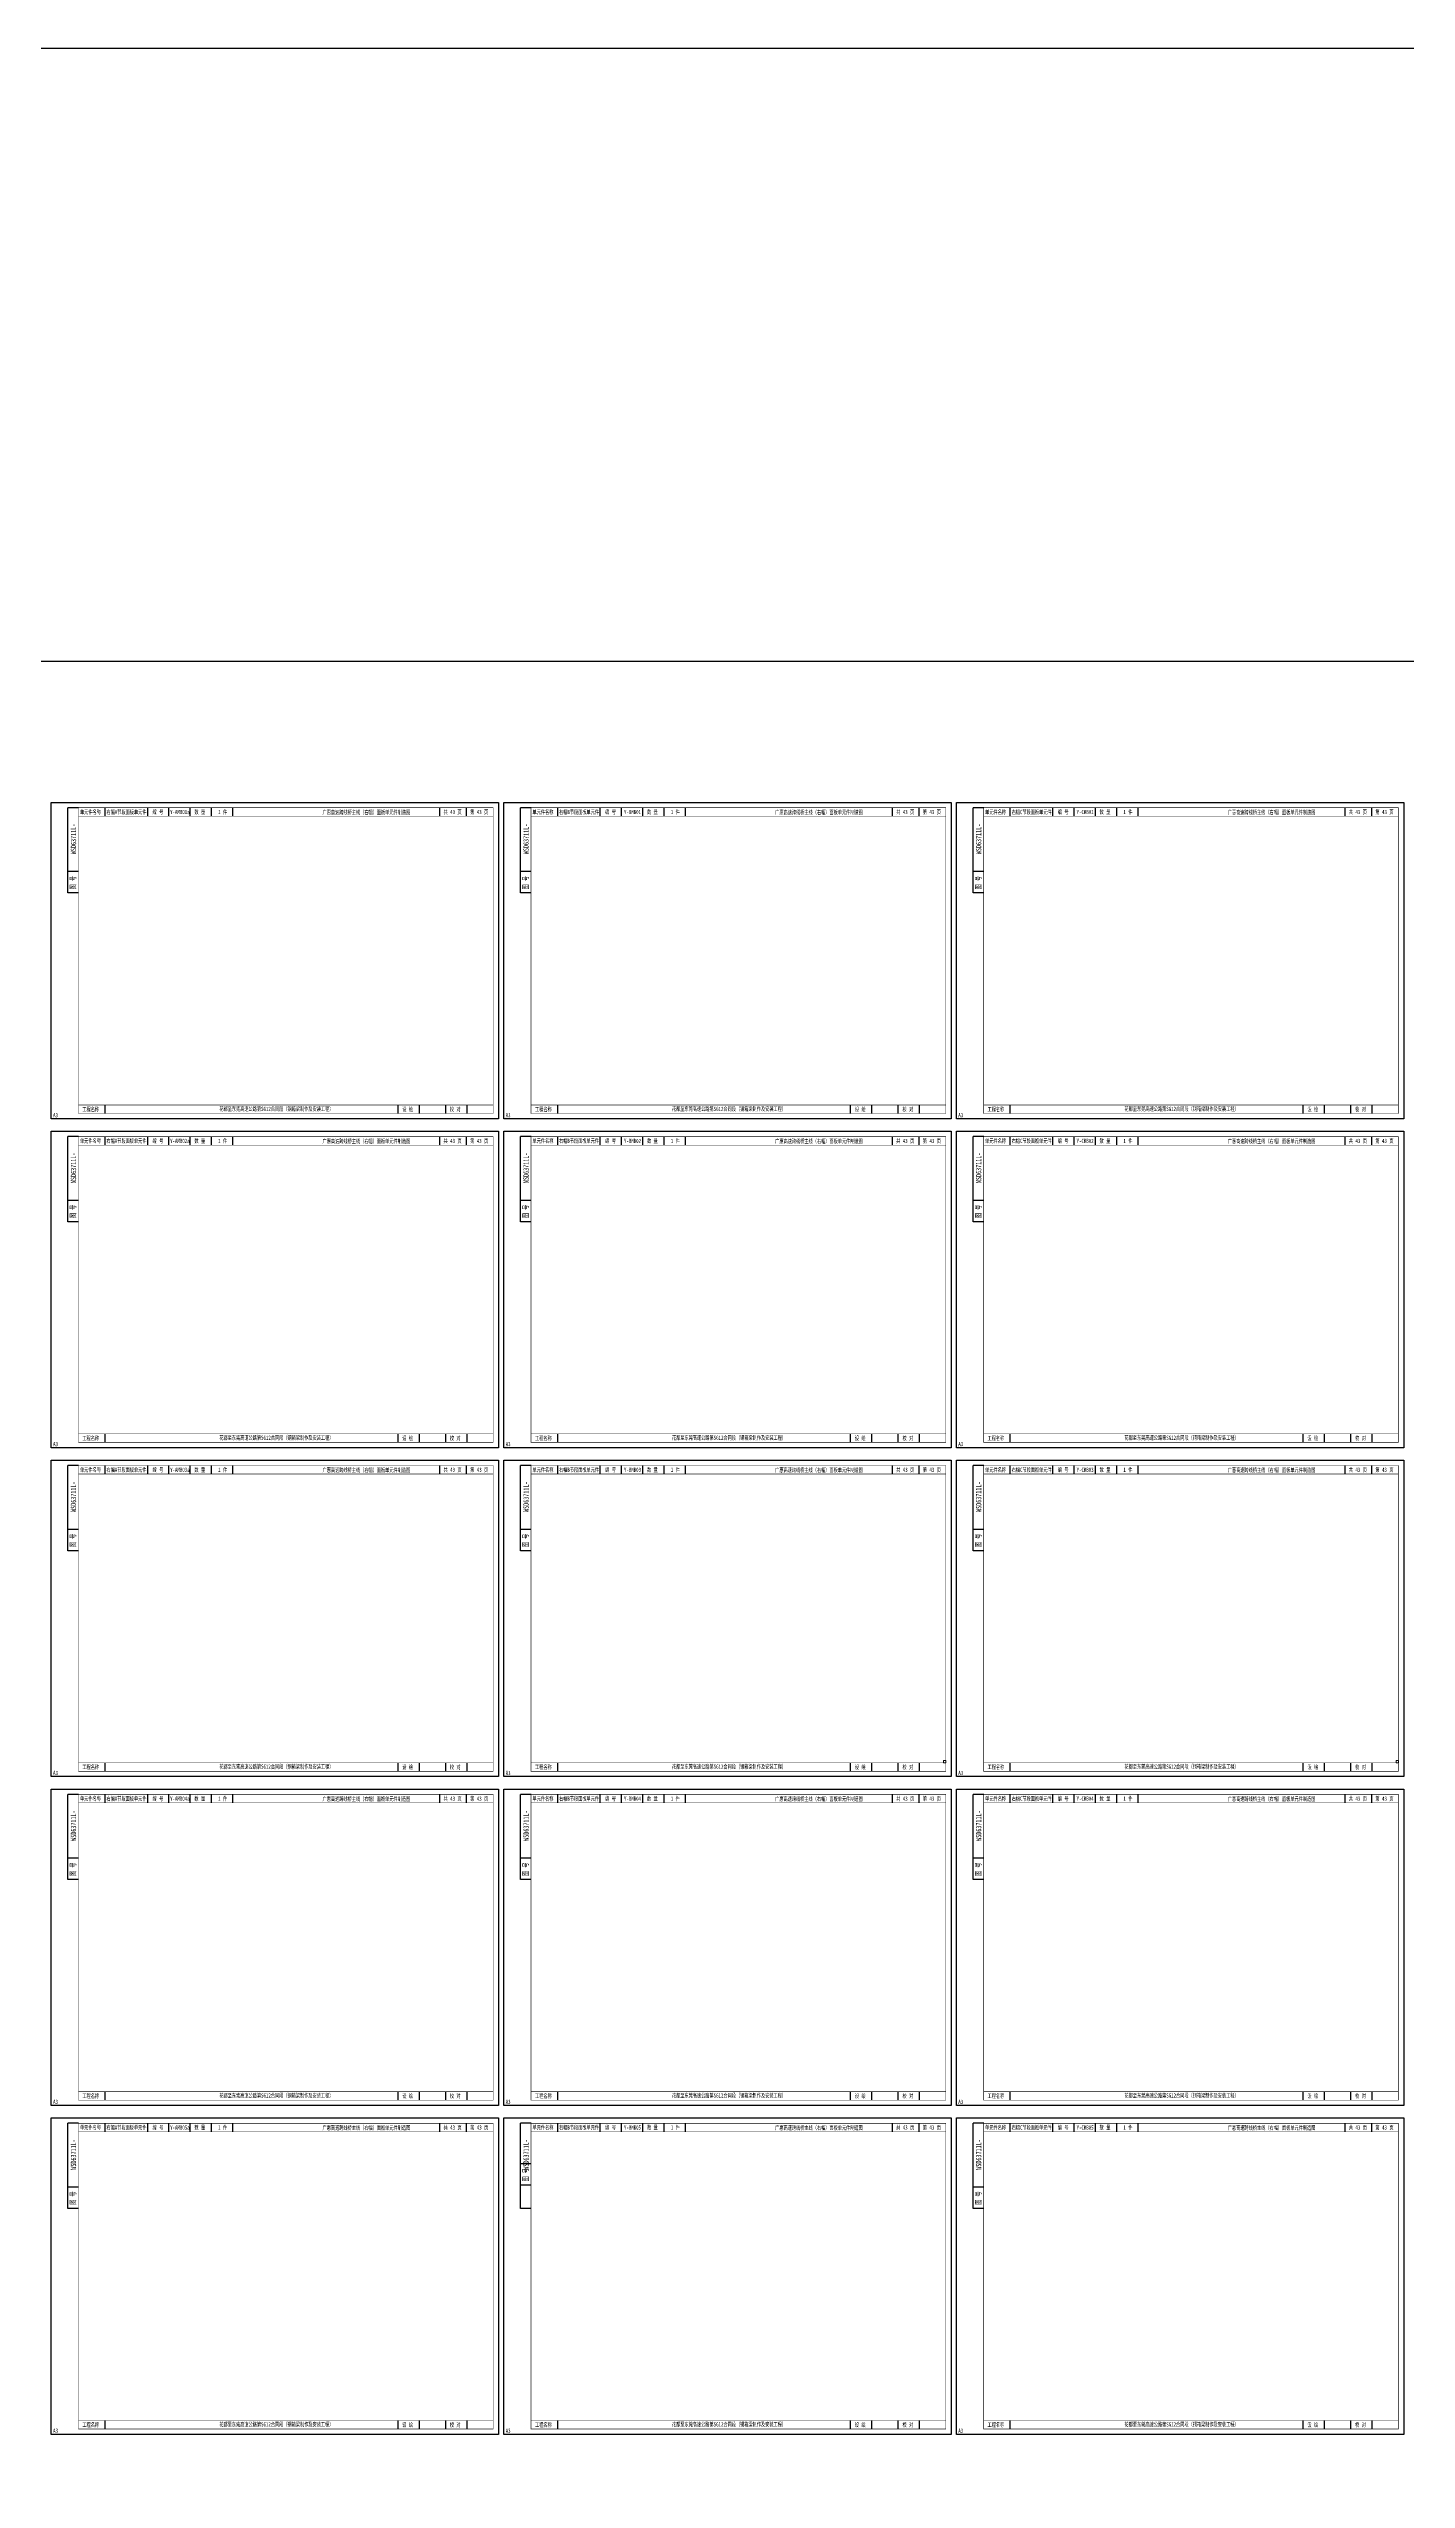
# Model space of a CAD drawing. Extents: x 1629247 to 2251351, y -601856 to -65897.
# Drawn here: x 1896115 to 1953490, y -202354 to -99691 of the extents above; entities that cross this region are included whole.
import ezdxf
from ezdxf.enums import TextEntityAlignment as Align

# ---------------------------------------------------------------- set-up
doc = ezdxf.new("R2010")
doc.units = 0
doc.header["$LTSCALE"] = 2
doc.header["$MEASUREMENT"] = 0
doc.layers.get('0').update_dxf_attribs({"linetype": 'CONTINUOUS'})
doc.layers.add('A3', color=7, linetype='CONTINUOUS')
doc.layers.add('标注层', color=3, linetype='CONTINUOUS', lineweight=13)
doc.styles.add('仿宋', font='仿宋_GB2312_1.ttf', dxfattribs={"width": 0.7})

msp = doc.modelspace()

# ---------------------------------------------------------------- linework, layer by layer
at = {"color": 7, "ltscale": 3}
for points in [[(2057050.8, -99691.1), (1629247.3, -99691.1), (1629247.3, -601856.5), (2057050.8, -601856.5)], [(1834047.6, -285588.8), (2057050.8, -285588.8), (2057050.8, -125579), (1834047.6, -125579)]]:
    msp.add_lwpolyline(points, close=True, dxfattribs=at)
at = {"layer": 'A3'}
for p, q in [((1896927.3, -135351.9), (1896927.3, -131751.9)), ((1897377.3, -131751.9), (1896927.3, -131751.9)), ((1898502.3, -132111.9), (1898502.3, -131751.9)), ((1900302.3, -132111.9), (1900302.3, -131751.9)), ((1901202.3, -132111.9), (1901202.3, -131751.9)), ((1902102.3, -132111.9), (1902102.3, -131751.9)), ((1903002.3, -132111.9), (1903002.3, -131751.9)), ((1903902.3, -132111.9), (1903902.3, -131751.9)), ((1912652.5, -132111.9), (1912652.5, -131751.9)), ((1913777.5, -132111.9), (1913777.5, -131751.9)), ((1916052.3, -135351.9), (1916052.3, -131751.9)), ((1916502.3, -131751.9), (1916052.3, -131751.9)), ((1917627.3, -132111.9), (1917627.3, -131751.9)), ((1919427.3, -132111.9), (1919427.3, -131751.9)), ((1920327.3, -132111.9), (1920327.3, -131751.9)), ((1921227.3, -132111.9), (1921227.3, -131751.9)), ((1922127.3, -132111.9), (1922127.3, -131751.9)), ((1923027.3, -132111.9), (1923027.3, -131751.9)), ((1931777.5, -132111.9), (1931777.5, -131751.9)), ((1932902.5, -132111.9), (1932902.5, -131751.9)), ((1935177.3, -135351.9), (1935177.3, -131751.9)), ((1935627.3, -131751.9), (1935177.3, -131751.9)), ((1936752.3, -132111.9), (1936752.3, -131751.9)), ((1938552.3, -132111.9), (1938552.3, -131751.9)), ((1939452.3, -132111.9), (1939452.3, -131751.9)), ((1940352.3, -132111.9), (1940352.3, -131751.9)), ((1941252.3, -132111.9), (1941252.3, -131751.9)), ((1942152.3, -132111.9), (1942152.3, -131751.9)), ((1950902.5, -132111.9), (1950902.5, -131751.9)), ((1952027.5, -132111.9), (1952027.5, -131751.9)), ((1897377.3, -134451.9), (1896927.3, -134451.9)), ((1916502.3, -134451.9), (1916052.3, -134451.9)), ((1935627.3, -134451.9), (1935177.3, -134451.9)), ((1897377.3, -135351.9), (1896927.3, -135351.9)), ((1916502.3, -135351.9), (1916052.3, -135351.9)), ((1935627.3, -135351.9), (1935177.3, -135351.9)), ((1898502.3, -144666.9), (1898502.3, -144306.9)), ((1910881.8, -144666.9), (1910881.8, -144306.9)), ((1911781.8, -144666.9), (1911781.8, -144306.9)), ((1912896, -144666.9), (1912896, -144306.9)), ((1913796, -144666.9), (1913796, -144306.9)), ((1917627.3, -144666.9), (1917627.3, -144306.9)), ((1930006.8, -144666.9), (1930006.8, -144306.9)), ((1930906.8, -144666.9), (1930906.8, -144306.9)), ((1932021, -144666.9), (1932021, -144306.9)), ((1932921, -144666.9), (1932921, -144306.9)), ((1936752.3, -144666.9), (1936752.3, -144306.9)), ((1949131.8, -144666.9), (1949131.8, -144306.9)), ((1950031.8, -144666.9), (1950031.8, -144306.9)), ((1951146, -144666.9), (1951146, -144306.9)), ((1952046, -144666.9), (1952046, -144306.9)), ((1896927.3, -149241.9), (1896927.3, -145641.9)), ((1897377.3, -145641.9), (1896927.3, -145641.9)), ((1898502.3, -146001.9), (1898502.3, -145641.9)), ((1900302.3, -146001.9), (1900302.3, -145641.9)), ((1901202.3, -146001.9), (1901202.3, -145641.9)), ((1902102.3, -146001.9), (1902102.3, -145641.9)), ((1903002.3, -146001.9), (1903002.3, -145641.9)), ((1903902.3, -146001.9), (1903902.3, -145641.9)), ((1912652.5, -146001.9), (1912652.5, -145641.9)), ((1913777.5, -146001.9), (1913777.5, -145641.9)), ((1916052.3, -149241.9), (1916052.3, -145641.9)), ((1916502.3, -145641.9), (1916052.3, -145641.9)), ((1917627.3, -146001.9), (1917627.3, -145641.9)), ((1919427.3, -146001.9), (1919427.3, -145641.9)), ((1920327.3, -146001.9), (1920327.3, -145641.9)), ((1921227.3, -146001.9), (1921227.3, -145641.9)), ((1922127.3, -146001.9), (1922127.3, -145641.9)), ((1923027.3, -146001.9), (1923027.3, -145641.9)), ((1931777.5, -146001.9), (1931777.5, -145641.9)), ((1932902.5, -146001.9), (1932902.5, -145641.9)), ((1935177.3, -149241.9), (1935177.3, -145641.9)), ((1935627.3, -145641.9), (1935177.3, -145641.9)), ((1936752.3, -146001.9), (1936752.3, -145641.9)), ((1938552.3, -146001.9), (1938552.3, -145641.9)), ((1939452.3, -146001.9), (1939452.3, -145641.9)), ((1940352.3, -146001.9), (1940352.3, -145641.9)), ((1941252.3, -146001.9), (1941252.3, -145641.9)), ((1942152.3, -146001.9), (1942152.3, -145641.9)), ((1950902.5, -146001.9), (1950902.5, -145641.9)), ((1952027.5, -146001.9), (1952027.5, -145641.9)), ((1897377.3, -148341.9), (1896927.3, -148341.9)), ((1916502.3, -148341.9), (1916052.3, -148341.9)), ((1935627.3, -148341.9), (1935177.3, -148341.9)), ((1897377.3, -149241.9), (1896927.3, -149241.9)), ((1916502.3, -149241.9), (1916052.3, -149241.9)), ((1935627.3, -149241.9), (1935177.3, -149241.9)), ((1898502.3, -158556.9), (1898502.3, -158196.9)), ((1910881.8, -158556.9), (1910881.8, -158196.9)), ((1911781.8, -158556.9), (1911781.8, -158196.9)), ((1912896, -158556.9), (1912896, -158196.9)), ((1913796, -158556.9), (1913796, -158196.9)), ((1917627.3, -158556.9), (1917627.3, -158196.9)), ((1930006.8, -158556.9), (1930006.8, -158196.9)), ((1930906.8, -158556.9), (1930906.8, -158196.9)), ((1932021, -158556.9), (1932021, -158196.9)), ((1932921, -158556.9), (1932921, -158196.9)), ((1936752.3, -158556.9), (1936752.3, -158196.9)), ((1949131.8, -158556.9), (1949131.8, -158196.9)), ((1950031.8, -158556.9), (1950031.8, -158196.9)), ((1951146, -158556.9), (1951146, -158196.9)), ((1952046, -158556.9), (1952046, -158196.9)), ((1896927.3, -163131.9), (1896927.3, -159531.9)), ((1897377.3, -159531.9), (1896927.3, -159531.9)), ((1898502.3, -159891.9), (1898502.3, -159531.9)), ((1900302.3, -159891.9), (1900302.3, -159531.9)), ((1901202.3, -159891.9), (1901202.3, -159531.9)), ((1902102.3, -159891.9), (1902102.3, -159531.9)), ((1903002.3, -159891.9), (1903002.3, -159531.9)), ((1903902.3, -159891.9), (1903902.3, -159531.9)), ((1912652.5, -159891.9), (1912652.5, -159531.9)), ((1913777.5, -159891.9), (1913777.5, -159531.9)), ((1916052.3, -163131.9), (1916052.3, -159531.9)), ((1916502.3, -159531.9), (1916052.3, -159531.9)), ((1917627.3, -159891.9), (1917627.3, -159531.9)), ((1919427.3, -159891.9), (1919427.3, -159531.9)), ((1920327.3, -159891.9), (1920327.3, -159531.9)), ((1921227.3, -159891.9), (1921227.3, -159531.9)), ((1922127.3, -159891.9), (1922127.3, -159531.9)), ((1923027.3, -159891.9), (1923027.3, -159531.9)), ((1931777.5, -159891.9), (1931777.5, -159531.9)), ((1932902.5, -159891.9), (1932902.5, -159531.9)), ((1935177.3, -163131.9), (1935177.3, -159531.9)), ((1935627.3, -159531.9), (1935177.3, -159531.9)), ((1936752.3, -159891.9), (1936752.3, -159531.9)), ((1938552.3, -159891.9), (1938552.3, -159531.9)), ((1939452.3, -159891.9), (1939452.3, -159531.9)), ((1940352.3, -159891.9), (1940352.3, -159531.9)), ((1941252.3, -159891.9), (1941252.3, -159531.9)), ((1942152.3, -159891.9), (1942152.3, -159531.9)), ((1950902.5, -159891.9), (1950902.5, -159531.9)), ((1952027.5, -159891.9), (1952027.5, -159531.9)), ((1897377.3, -162231.9), (1896927.3, -162231.9)), ((1897377.3, -163131.9), (1896927.3, -163131.9)), ((1916502.3, -162231.9), (1916052.3, -162231.9)), ((1916502.3, -163131.9), (1916052.3, -163131.9)), ((1935627.3, -162231.9), (1935177.3, -162231.9)), ((1935627.3, -163131.9), (1935177.3, -163131.9)), ((1898502.3, -172446.9), (1898502.3, -172086.9)), ((1910881.8, -172446.9), (1910881.8, -172086.9)), ((1911781.8, -172446.9), (1911781.8, -172086.9)), ((1912896, -172446.9), (1912896, -172086.9)), ((1913796, -172446.9), (1913796, -172086.9)), ((1917627.3, -172446.9), (1917627.3, -172086.9)), ((1930006.8, -172446.9), (1930006.8, -172086.9)), ((1930906.8, -172446.9), (1930906.8, -172086.9)), ((1932021, -172446.9), (1932021, -172086.9)), ((1932921, -172446.9), (1932921, -172086.9)), ((1936752.3, -172446.9), (1936752.3, -172086.9)), ((1949131.8, -172446.9), (1949131.8, -172086.9)), ((1950031.8, -172446.9), (1950031.8, -172086.9)), ((1951146, -172446.9), (1951146, -172086.9)), ((1952046, -172446.9), (1952046, -172086.9)), ((1896927.3, -177021.9), (1896927.3, -173421.9)), ((1897377.3, -173421.9), (1896927.3, -173421.9)), ((1898502.3, -173781.9), (1898502.3, -173421.9)), ((1900302.3, -173781.9), (1900302.3, -173421.9)), ((1901202.3, -173781.9), (1901202.3, -173421.9)), ((1902102.3, -173781.9), (1902102.3, -173421.9)), ((1903002.3, -173781.9), (1903002.3, -173421.9)), ((1903902.3, -173781.9), (1903902.3, -173421.9)), ((1912652.5, -173781.9), (1912652.5, -173421.9)), ((1913777.5, -173781.9), (1913777.5, -173421.9)), ((1916052.3, -177021.9), (1916052.3, -173421.9)), ((1916502.3, -173421.9), (1916052.3, -173421.9)), ((1917627.3, -173781.9), (1917627.3, -173421.9)), ((1919427.3, -173781.9), (1919427.3, -173421.9)), ((1920327.3, -173781.9), (1920327.3, -173421.9)), ((1921227.3, -173781.9), (1921227.3, -173421.9)), ((1922127.3, -173781.9), (1922127.3, -173421.9)), ((1923027.3, -173781.9), (1923027.3, -173421.9)), ((1931777.5, -173781.9), (1931777.5, -173421.9)), ((1932902.5, -173781.9), (1932902.5, -173421.9)), ((1935177.3, -177021.9), (1935177.3, -173421.9)), ((1935627.3, -173421.9), (1935177.3, -173421.9)), ((1936752.3, -173781.9), (1936752.3, -173421.9)), ((1938552.3, -173781.9), (1938552.3, -173421.9)), ((1939452.3, -173781.9), (1939452.3, -173421.9)), ((1940352.3, -173781.9), (1940352.3, -173421.9)), ((1941252.3, -173781.9), (1941252.3, -173421.9)), ((1942152.3, -173781.9), (1942152.3, -173421.9)), ((1950902.5, -173781.9), (1950902.5, -173421.9)), ((1952027.5, -173781.9), (1952027.5, -173421.9)), ((1897377.3, -176121.9), (1896927.3, -176121.9)), ((1916502.3, -176121.9), (1916052.3, -176121.9)), ((1935627.3, -176121.9), (1935177.3, -176121.9)), ((1897377.3, -177021.9), (1896927.3, -177021.9)), ((1916502.3, -177021.9), (1916052.3, -177021.9)), ((1935627.3, -177021.9), (1935177.3, -177021.9)), ((1898502.3, -186336.9), (1898502.3, -185976.9)), ((1910881.8, -186336.9), (1910881.8, -185976.9)), ((1911781.8, -186336.9), (1911781.8, -185976.9)), ((1912896, -186336.9), (1912896, -185976.9)), ((1913796, -186336.9), (1913796, -185976.9)), ((1917627.3, -186336.9), (1917627.3, -185976.9)), ((1930006.8, -186336.9), (1930006.8, -185976.9)), ((1930906.8, -186336.9), (1930906.8, -185976.9)), ((1932021, -186336.9), (1932021, -185976.9)), ((1932921, -186336.9), (1932921, -185976.9)), ((1936752.3, -186336.9), (1936752.3, -185976.9)), ((1949131.8, -186336.9), (1949131.8, -185976.9)), ((1950031.8, -186336.9), (1950031.8, -185976.9)), ((1951146, -186336.9), (1951146, -185976.9)), ((1952046, -186336.9), (1952046, -185976.9)), ((1896927.3, -190911.9), (1896927.3, -187311.9)), ((1897377.3, -187311.9), (1896927.3, -187311.9)), ((1898502.3, -187671.9), (1898502.3, -187311.9)), ((1900302.3, -187671.9), (1900302.3, -187311.9)), ((1901202.3, -187671.9), (1901202.3, -187311.9)), ((1902102.3, -187671.9), (1902102.3, -187311.9)), ((1903002.3, -187671.9), (1903002.3, -187311.9)), ((1903902.3, -187671.9), (1903902.3, -187311.9)), ((1912652.5, -187671.9), (1912652.5, -187311.9)), ((1913777.5, -187671.9), (1913777.5, -187311.9)), ((1916052.3, -190911.9), (1916052.3, -187311.9)), ((1916502.3, -187311.9), (1916052.3, -187311.9)), ((1917627.3, -187671.9), (1917627.3, -187311.9)), ((1919427.3, -187671.9), (1919427.3, -187311.9)), ((1920327.3, -187671.9), (1920327.3, -187311.9)), ((1921227.3, -187671.9), (1921227.3, -187311.9)), ((1922127.3, -187671.9), (1922127.3, -187311.9)), ((1923027.3, -187671.9), (1923027.3, -187311.9)), ((1931777.5, -187671.9), (1931777.5, -187311.9)), ((1932902.5, -187671.9), (1932902.5, -187311.9)), ((1935177.3, -190911.9), (1935177.3, -187311.9)), ((1935627.3, -187311.9), (1935177.3, -187311.9)), ((1936752.3, -187671.9), (1936752.3, -187311.9)), ((1938552.3, -187671.9), (1938552.3, -187311.9)), ((1939452.3, -187671.9), (1939452.3, -187311.9)), ((1940352.3, -187671.9), (1940352.3, -187311.9)), ((1941252.3, -187671.9), (1941252.3, -187311.9)), ((1942152.3, -187671.9), (1942152.3, -187311.9)), ((1950902.5, -187671.9), (1950902.5, -187311.9)), ((1952027.5, -187671.9), (1952027.5, -187311.9)), ((1916502.3, -189024.8), (1916052.3, -189024.8)), ((1916502.3, -189924.8), (1916052.3, -189924.8)), ((1897377.3, -190011.9), (1896927.3, -190011.9)), ((1897377.3, -190911.9), (1896927.3, -190911.9)), ((1916502.3, -190911.9), (1916052.3, -190911.9)), ((1935627.3, -190011.9), (1935177.3, -190011.9)), ((1935627.3, -190911.9), (1935177.3, -190911.9)), ((1898502.3, -200226.9), (1898502.3, -199866.9)), ((1910881.8, -200226.9), (1910881.8, -199866.9)), ((1911781.8, -200226.9), (1911781.8, -199866.9)), ((1912896, -200226.9), (1912896, -199866.9)), ((1913796, -200226.9), (1913796, -199866.9)), ((1917627.3, -200226.9), (1917627.3, -199866.9)), ((1930006.8, -200226.9), (1930006.8, -199866.9)), ((1930906.8, -200226.9), (1930906.8, -199866.9)), ((1932021, -200226.9), (1932021, -199866.9)), ((1932921, -200226.9), (1932921, -199866.9)), ((1936752.3, -200226.9), (1936752.3, -199866.9)), ((1949131.8, -200226.9), (1949131.8, -199866.9)), ((1950031.8, -200226.9), (1950031.8, -199866.9)), ((1951146, -200226.9), (1951146, -199866.9)), ((1952046, -200226.9), (1952046, -199866.9))]:
    msp.add_line(p, q, dxfattribs=at)
for points in [[(1915127.5, -131526.9), (1915127.5, -144891.9), (1896227.5, -144891.9), (1896227.5, -131526.9)], [(1934252.5, -131526.9), (1934252.5, -144891.9), (1915352.5, -144891.9), (1915352.5, -131526.9)], [(1953377.5, -131526.9), (1953377.5, -144891.9), (1934477.5, -144891.9), (1934477.5, -131526.9)], [(1915127.5, -145416.9), (1915127.5, -158781.9), (1896227.5, -158781.9), (1896227.5, -145416.9)], [(1934252.5, -145416.9), (1934252.5, -158781.9), (1915352.5, -158781.9), (1915352.5, -145416.9)], [(1953377.5, -145416.9), (1953377.5, -158781.9), (1934477.5, -158781.9), (1934477.5, -145416.9)], [(1915127.5, -159306.9), (1915127.5, -172671.9), (1896227.5, -172671.9), (1896227.5, -159306.9)], [(1934252.5, -159306.9), (1934252.5, -172671.9), (1915352.5, -172671.9), (1915352.5, -159306.9)], [(1953377.5, -159306.9), (1953377.5, -172671.9), (1934477.5, -172671.9), (1934477.5, -159306.9)], [(1915127.5, -173196.9), (1915127.5, -186561.9), (1896227.5, -186561.9), (1896227.5, -173196.9)], [(1934252.5, -173196.9), (1934252.5, -186561.9), (1915352.5, -186561.9), (1915352.5, -173196.9)], [(1953377.5, -173196.9), (1953377.5, -186561.9), (1934477.5, -186561.9), (1934477.5, -173196.9)], [(1915127.5, -187086.9), (1915127.5, -200451.9), (1896227.5, -200451.9), (1896227.5, -187086.9)], [(1934252.5, -187086.9), (1934252.5, -200451.9), (1915352.5, -200451.9), (1915352.5, -187086.9)], [(1953377.5, -187086.9), (1953377.5, -200451.9), (1934477.5, -200451.9), (1934477.5, -187086.9)]]:
    msp.add_lwpolyline(points, close=True, dxfattribs=at)
for points, const_width in [([(1897377.3, -131751.9), (1914902.5, -131751.9), (1914902.5, -144666.9), (1897377.3, -144666.9), (1897377.3, -131751.9)], 22.5), ([(1897377.3, -132111.9), (1914902.5, -132111.9)], 18), ([(1916502.3, -131751.9), (1934027.5, -131751.9), (1934027.5, -144666.9), (1916502.3, -144666.9), (1916502.3, -131751.9)], 22.5), ([(1916502.3, -132111.9), (1934027.5, -132111.9)], 18), ([(1935627.3, -131751.9), (1953152.5, -131751.9), (1953152.5, -144666.9), (1935627.3, -144666.9), (1935627.3, -131751.9)], 22.5), ([(1935627.3, -132111.9), (1953152.5, -132111.9)], 18), ([(1897377.3, -144306.9), (1914902.5, -144306.9)], 18), ([(1916502.3, -144306.9), (1934027.5, -144306.9)], 18), ([(1935627.3, -144306.9), (1953152.5, -144306.9)], 18), ([(1897377.3, -145641.9), (1914902.5, -145641.9), (1914902.5, -158556.9), (1897377.3, -158556.9), (1897377.3, -145641.9)], 22.5), ([(1916502.3, -145641.9), (1934027.5, -145641.9), (1934027.5, -158556.9), (1916502.3, -158556.9), (1916502.3, -145641.9)], 22.5), ([(1935627.3, -145641.9), (1953152.5, -145641.9), (1953152.5, -158556.9), (1935627.3, -158556.9), (1935627.3, -145641.9)], 22.5), ([(1897377.3, -146001.9), (1914902.5, -146001.9)], 18), ([(1916502.3, -146001.9), (1934027.5, -146001.9)], 18), ([(1935627.3, -146001.9), (1953152.5, -146001.9)], 18), ([(1897377.3, -158196.9), (1914902.5, -158196.9)], 18), ([(1916502.3, -158196.9), (1934027.5, -158196.9)], 18), ([(1935627.3, -158196.9), (1953152.5, -158196.9)], 18), ([(1897377.3, -159531.9), (1914902.5, -159531.9), (1914902.5, -172446.9), (1897377.3, -172446.9), (1897377.3, -159531.9)], 22.5), ([(1897377.3, -159891.9), (1914902.5, -159891.9)], 18), ([(1916502.3, -159531.9), (1934027.5, -159531.9), (1934027.5, -172446.9), (1916502.3, -172446.9), (1916502.3, -159531.9)], 22.5), ([(1916502.3, -159891.9), (1934027.5, -159891.9)], 18), ([(1935627.3, -159531.9), (1953152.5, -159531.9), (1953152.5, -172446.9), (1935627.3, -172446.9), (1935627.3, -159531.9)], 22.5), ([(1935627.3, -159891.9), (1953152.5, -159891.9)], 18), ([(1897377.3, -172086.9), (1914902.5, -172086.9)], 18), ([(1916502.3, -172086.9), (1934027.5, -172086.9)], 18), ([(1935627.3, -172086.9), (1953152.5, -172086.9)], 18), ([(1897377.3, -173421.9), (1914902.5, -173421.9), (1914902.5, -186336.9), (1897377.3, -186336.9), (1897377.3, -173421.9)], 22.5), ([(1916502.3, -173421.9), (1934027.5, -173421.9), (1934027.5, -186336.9), (1916502.3, -186336.9), (1916502.3, -173421.9)], 22.5), ([(1935627.3, -173421.9), (1953152.5, -173421.9), (1953152.5, -186336.9), (1935627.3, -186336.9), (1935627.3, -173421.9)], 22.5), ([(1897377.3, -173781.9), (1914902.5, -173781.9)], 18), ([(1916502.3, -173781.9), (1934027.5, -173781.9)], 18), ([(1935627.3, -173781.9), (1953152.5, -173781.9)], 18), ([(1897377.3, -185976.9), (1914902.5, -185976.9)], 18), ([(1916502.3, -185976.9), (1934027.5, -185976.9)], 18), ([(1935627.3, -185976.9), (1953152.5, -185976.9)], 18), ([(1897377.3, -187311.9), (1914902.5, -187311.9), (1914902.5, -200226.9), (1897377.3, -200226.9), (1897377.3, -187311.9)], 22.5), ([(1897377.3, -187671.9), (1914902.5, -187671.9)], 18), ([(1916502.3, -187311.9), (1934027.5, -187311.9), (1934027.5, -200226.9), (1916502.3, -200226.9), (1916502.3, -187311.9)], 22.5), ([(1916502.3, -187671.9), (1934027.5, -187671.9)], 18), ([(1935627.3, -187311.9), (1953152.5, -187311.9), (1953152.5, -200226.9), (1935627.3, -200226.9), (1935627.3, -187311.9)], 22.5), ([(1935627.3, -187671.9), (1953152.5, -187671.9)], 18), ([(1897377.3, -199866.9), (1914902.5, -199866.9)], 18), ([(1916502.3, -199866.9), (1934027.5, -199866.9)], 18), ([(1935627.3, -199866.9), (1953152.5, -199866.9)], 18)]:
    msp.add_lwpolyline(points, dxfattribs=dict(at, const_width=const_width))
at = {"layer": '标注层', "color": 7}
for points in [[(1934027.5, -172086.9), (1933927.5, -172086.9), (1933927.5, -171986.9), (1934027.5, -171986.9)], [(1953152.5, -172086.9), (1953052.5, -172086.9), (1953052.5, -171986.9), (1953152.5, -171986.9)]]:
    msp.add_lwpolyline(points, close=True, dxfattribs=at)

# ---------------------------------------------------------------- texts
at = {"layer": 'A3', "color": 7, "linetype": 'Continuous', "style": '仿宋', "width": 0.7}
for s, p in [('单元件名称', (1897439.8, -132022.1)), ('编 号', (1900508.2, -132022.1)), ('数 量', (1902274.7, -132022.1)), ('共 43 页', (1912804.8, -132022.1)), ('第 43 页', (1913929.8, -132022.1)), ('单元件名称', (1916564.8, -132022.1)), ('编 号', (1919633.2, -132022.1)), ('数 量', (1921399.7, -132022.1)), ('共 43 页', (1931929.8, -132022.1)), ('第 43 页', (1933054.8, -132022.1)), ('单元件名称', (1935689.8, -132022.1)), ('编 号', (1938758.2, -132022.1)), ('数 量', (1940524.7, -132022.1)), ('共 43 页', (1951054.8, -132022.1)), ('第 43 页', (1952179.8, -132022.1)), ('工程名称', (1897542.9, -144577.1)), ('花都至东莞高速公路第SG12合同段（钢箱梁制作及安装工程）', (1903329, -144559.4)), ('设 绘', (1911057.3, -144577.1)), ('校 对', (1913071.6, -144577.1)), ('工程名称', (1916667.9, -144577.1)), ('花都至东莞高速公路第SG12合同段（钢箱梁制作及安装工程）', (1922454, -144559.4)), ('设 绘', (1930182.3, -144577.1)), ('校 对', (1932196.6, -144577.1)), ('工程名称', (1935792.9, -144577.1)), ('花都至东莞高速公路第SG12合同段（钢箱梁制作及安装工程）', (1941579, -144559.4)), ('设 绘', (1949307.3, -144577.1)), ('校 对', (1951321.6, -144577.1)), ('单元件名称', (1897439.8, -145912.1)), ('编 号', (1900508.2, -145912.1)), ('数 量', (1902274.7, -145912.1)), ('共 43 页', (1912804.8, -145912.1)), ('第 43 页', (1913929.8, -145912.1)), ('单元件名称', (1916564.8, -145912.1)), ('编 号', (1919633.2, -145912.1)), ('数 量', (1921399.7, -145912.1)), ('共 43 页', (1931929.8, -145912.1)), ('第 43 页', (1933054.8, -145912.1)), ('单元件名称', (1935689.8, -145912.1)), ('编 号', (1938758.2, -145912.1)), ('数 量', (1940524.7, -145912.1)), ('共 43 页', (1951054.8, -145912.1)), ('第 43 页', (1952179.8, -145912.1)), ('工程名称', (1897542.9, -158467.1)), ('花都至东莞高速公路第SG12合同段（钢箱梁制作及安装工程）', (1903329, -158449.4)), ('设 绘', (1911057.3, -158467.1)), ('校 对', (1913071.6, -158467.1)), ('工程名称', (1916667.9, -158467.1)), ('花都至东莞高速公路第SG12合同段（钢箱梁制作及安装工程）', (1922454, -158449.4)), ('设 绘', (1930182.3, -158467.1)), ('校 对', (1932196.6, -158467.1)), ('工程名称', (1935792.9, -158467.1)), ('花都至东莞高速公路第SG12合同段（钢箱梁制作及安装工程）', (1941579, -158449.4)), ('设 绘', (1949307.3, -158467.1)), ('校 对', (1951321.6, -158467.1)), ('单元件名称', (1897439.8, -159802.1)), ('编 号', (1900508.2, -159802.1)), ('数 量', (1902274.7, -159802.1)), ('共 43 页', (1912804.8, -159802.1)), ('第 43 页', (1913929.8, -159802.1)), ('单元件名称', (1916564.8, -159802.1)), ('编 号', (1919633.2, -159802.1)), ('数 量', (1921399.7, -159802.1)), ('共 43 页', (1931929.8, -159802.1)), ('第 43 页', (1933054.8, -159802.1)), ('单元件名称', (1935689.8, -159802.1)), ('编 号', (1938758.2, -159802.1)), ('数 量', (1940524.7, -159802.1)), ('共 43 页', (1951054.8, -159802.1)), ('第 43 页', (1952179.8, -159802.1)), ('工程名称', (1897542.9, -172357.1)), ('花都至东莞高速公路第SG12合同段（钢箱梁制作及安装工程）', (1903329, -172339.4)), ('设 绘', (1911057.3, -172357.1)), ('校 对', (1913071.6, -172357.1)), ('工程名称', (1916667.9, -172357.1)), ('花都至东莞高速公路第SG12合同段（钢箱梁制作及安装工程）', (1922454, -172339.4)), ('设 绘', (1930182.3, -172357.1)), ('校 对', (1932196.6, -172357.1)), ('工程名称', (1935792.9, -172357.1)), ('花都至东莞高速公路第SG12合同段（钢箱梁制作及安装工程）', (1941579, -172339.4)), ('设 绘', (1949307.3, -172357.1)), ('校 对', (1951321.6, -172357.1)), ('单元件名称', (1897439.8, -173692.1)), ('编 号', (1900508.2, -173692.1)), ('数 量', (1902274.7, -173692.1)), ('共 43 页', (1912804.8, -173692.1)), ('第 43 页', (1913929.8, -173692.1)), ('单元件名称', (1916564.8, -173692.1)), ('编 号', (1919633.2, -173692.1)), ('数 量', (1921399.7, -173692.1)), ('共 43 页', (1931929.8, -173692.1)), ('第 43 页', (1933054.8, -173692.1)), ('单元件名称', (1935689.8, -173692.1)), ('编 号', (1938758.2, -173692.1)), ('数 量', (1940524.7, -173692.1)), ('共 43 页', (1951054.8, -173692.1)), ('第 43 页', (1952179.8, -173692.1)), ('工程名称', (1897542.9, -186247.1)), ('花都至东莞高速公路第SG12合同段（钢箱梁制作及安装工程）', (1903329, -186229.4)), ('设 绘', (1911057.3, -186247.1)), ('校 对', (1913071.6, -186247.1)), ('工程名称', (1916667.9, -186247.1)), ('花都至东莞高速公路第SG12合同段（钢箱梁制作及安装工程）', (1922454, -186229.4)), ('设 绘', (1930182.3, -186247.1)), ('校 对', (1932196.6, -186247.1)), ('工程名称', (1935792.9, -186247.1)), ('花都至东莞高速公路第SG12合同段（钢箱梁制作及安装工程）', (1941579, -186229.4)), ('设 绘', (1949307.3, -186247.1)), ('校 对', (1951321.6, -186247.1)), ('单元件名称', (1897439.8, -187582.1)), ('编 号', (1900508.2, -187582.1)), ('数 量', (1902274.7, -187582.1)), ('共 43 页', (1912804.8, -187582.1)), ('第 43 页', (1913929.8, -187582.1)), ('单元件名称', (1916564.8, -187582.1)), ('编 号', (1919633.2, -187582.1)), ('数 量', (1921399.7, -187582.1)), ('共 43 页', (1931929.8, -187582.1)), ('第 43 页', (1933054.8, -187582.1)), ('单元件名称', (1935689.8, -187582.1)), ('编 号', (1938758.2, -187582.1)), ('数 量', (1940524.7, -187582.1)), ('共 43 页', (1951054.8, -187582.1)), ('第 43 页', (1952179.8, -187582.1)), ('工程名称', (1897542.9, -200137.1)), ('花都至东莞高速公路第SG12合同段（钢箱梁制作及安装工程）', (1903329, -200119.4)), ('设 绘', (1911057.3, -200137.1)), ('校 对', (1913071.6, -200137.1)), ('工程名称', (1916667.9, -200137.1)), ('花都至东莞高速公路第SG12合同段（钢箱梁制作及安装工程）', (1922454, -200119.4)), ('设 绘', (1930182.3, -200137.1)), ('校 对', (1932196.6, -200137.1)), ('工程名称', (1935792.9, -200137.1)), ('花都至东莞高速公路第SG12合同段（钢箱梁制作及安装工程）', (1941579, -200119.4)), ('设 绘', (1949307.3, -200137.1)), ('校 对', (1951321.6, -200137.1))]:
    msp.add_text(s, height=180, dxfattribs=at).set_placement(p)
at = {"layer": 'A3', "color": 6, "linetype": 'Continuous', "style": '仿宋', "width": 0.7}
for s, p in [('右幅A节段面板单元件', (1899404.4, -132022.1)), ('Y-AMB01a', (1901662.9, -132022.1)), ('1 件', (1903472.1, -132022.1)), ('右幅B节段面板单元件', (1918529.4, -132022.1)), ('Y-BMB01', (1920787.9, -132022.1)), ('1 件', (1922597.1, -132022.1)), ('右幅C节段面板单元件', (1937654.4, -132022.1)), ('Y-CMB01', (1939912.9, -132022.1)), ('1 件', (1941722.1, -132022.1)), ('右幅A节段面板单元件', (1899404.4, -145912.1)), ('Y-AMB02a', (1901662.9, -145912.1)), ('1 件', (1903472.1, -145912.1)), ('右幅B节段面板单元件', (1918529.4, -145912.1)), ('Y-BMB02', (1920787.9, -145912.1)), ('1 件', (1922597.1, -145912.1)), ('右幅C节段面板单元件', (1937654.4, -145912.1)), ('Y-CMB02', (1939912.9, -145912.1)), ('1 件', (1941722.1, -145912.1)), ('右幅A节段面板单元件', (1899404.4, -159802.1)), ('Y-AMB03a', (1901662.9, -159802.1)), ('1 件', (1903472.1, -159802.1)), ('右幅B节段面板单元件', (1918529.4, -159802.1)), ('Y-BMB03', (1920787.9, -159802.1)), ('1 件', (1922597.1, -159802.1)), ('右幅C节段面板单元件', (1937654.4, -159802.1)), ('Y-CMB03', (1939912.9, -159802.1)), ('1 件', (1941722.1, -159802.1)), ('右幅A节段面板单元件', (1899404.4, -173692.1)), ('1 件', (1903472.1, -173692.1)), ('右幅B节段面板单元件', (1918529.4, -173692.1)), ('1 件', (1922597.1, -173692.1)), ('右幅C节段面板单元件', (1937654.4, -173692.1)), ('1 件', (1941722.1, -173692.1)), ('Y-AMB04a', (1901662.9, -173692.1)), ('Y-BMB04', (1920787.9, -173692.1)), ('Y-CMB04', (1939912.9, -173692.1)), ('右幅A节段面板单元件', (1899404.4, -187582.1)), ('Y-AMB05a', (1901662.9, -187582.1)), ('1 件', (1903472.1, -187582.1)), ('右幅B节段面板单元件', (1918529.4, -187582.1)), ('Y-BMB05', (1920787.9, -187582.1)), ('1 件', (1922597.1, -187582.1)), ('右幅C节段面板单元件', (1937654.4, -187582.1)), ('Y-CMB05', (1939912.9, -187582.1)), ('1 件', (1941722.1, -187582.1))]:
    msp.add_text(s, height=180, dxfattribs=at).set_placement(p, align=Align.CENTER)
for p in [(1907691.2, -132032.7), (1926816.2, -132032.7), (1945941.2, -132032.7), (1907691.2, -145922.7), (1926816.2, -145922.7), (1945941.2, -145922.7), (1907691.2, -159812.7), (1926816.2, -159812.7), (1945941.2, -159812.7), (1907691.2, -173702.7), (1926816.2, -173702.7), (1945941.2, -173702.7), (1907691.2, -187592.7), (1926816.2, -187592.7), (1945941.2, -187592.7)]:
    msp.add_text('广惠高速跨线桥主线（右幅）面板单元件制造图', height=180, dxfattribs=at).set_placement(p)
at = {"layer": 'A3', "color": 7, "linetype": 'Continuous', "style": '仿宋', "width": 0.7}
for p in [(1897278, -133070.6), (1916403, -133070.6), (1935528, -133070.6), (1897278, -146960.6), (1916403, -146960.6), (1935528, -146960.6), (1897278, -160850.6), (1916403, -160850.6), (1935528, -160850.6), (1897278, -174740.6), (1916403, -174740.6), (1935528, -174740.6), (1897278, -188630.6), (1916403, -188630.6), (1935528, -188630.6)]:
    msp.add_text('WSD63711L-', height=225, rotation=90, dxfattribs=at).set_placement(p, align=Align.CENTER)
for p in [(1897261.7, -135200.8), (1916386.7, -135200.8), (1935511.7, -135200.8), (1897261.7, -149090.8), (1916386.7, -149090.8), (1935511.7, -149090.8), (1897261.7, -162980.8), (1916386.7, -162980.8), (1935511.7, -162980.8), (1897261.7, -176870.8), (1916386.7, -176870.8), (1935511.7, -176870.8), (1916386.7, -189773.7), (1897261.7, -190760.8), (1935511.7, -190760.8)]:
    msp.add_text('图 号', height=225, rotation=90, dxfattribs=at).set_placement(p)
for p in [(1896408.1, -144826.6), (1915533.1, -144826.6), (1934658.1, -144826.6), (1896408.1, -158716.6), (1915533.1, -158716.6), (1934658.1, -158716.6), (1896408.1, -172606.6), (1915533.1, -172606.6), (1934658.1, -172606.6), (1896408.1, -186496.6), (1915533.1, -186496.6), (1934658.1, -186496.6), (1896408.1, -200386.6), (1915533.1, -200386.6), (1934658.1, -200386.6)]:
    msp.add_text('A3', height=180, dxfattribs=at).set_placement(p, align=Align.CENTER)

doc.saveas('drawing.dxf')
